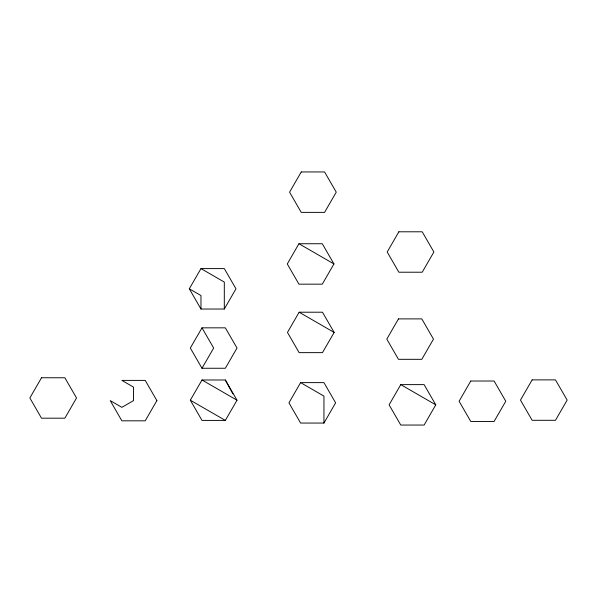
<?xml version="1.0" encoding="UTF-8"?>
<svg xmlns="http://www.w3.org/2000/svg" width="597" height="597" viewBox="0 0 597 597"><rect width="100%" height="100%" fill="white"/><g stroke="black" fill="none" stroke-linecap="round" stroke-linejoin="round"><path stroke-width="0.9" d="M189.301 288.814L200.973 268.598L224.308 268.598L235.979 288.814L224.308 309.03L200.973 309.03L189.301 288.814L200.973 295.552L200.973 309.03M201.995 327.835L190.324 348.051L201.995 368.259L225.338 368.259L237.009 348.051L225.338 327.835L201.995 327.835L213.666 348.051L201.995 368.259M190.324 400.206L201.995 379.99L225.338 379.99L237.009 400.206L225.338 420.415L201.995 420.415L190.324 400.206L225.338 420.415M298.94 243.74L287.276 263.949L298.94 284.165L322.283 284.165L333.954 263.949L322.283 243.74L298.94 243.74L333.954 263.949M299.134 312.209L287.463 332.425L299.134 352.64L322.477 352.64L334.148 332.425L322.477 312.209L299.134 312.209L334.148 332.425M300.604 382.625L288.941 402.841L300.604 423.057L323.947 423.057L335.618 402.841L323.947 382.625L300.604 382.625L323.947 396.102L323.947 423.057M400.774 384.625L389.102 404.841L400.774 425.049L424.109 425.049L435.78 404.841L424.109 384.625L400.774 384.625L435.78 404.841M200.973 268.598L224.308 282.075L224.308 309.03M201.995 379.99L237.009 400.206M225.338 379.99L232.875 393.886M41.521 377.759L29.85 397.975L41.521 418.191L64.857 418.191L76.528 397.975L64.857 377.759L41.521 377.759M156.884 400.602L145.213 420.818L121.87 420.818L110.206 400.602L121.87 407.341L133.541 400.602L133.541 387.132L121.87 380.393L145.213 380.393L156.884 400.602M301.246 171.951L289.575 192.159L301.246 212.375L324.581 212.375L336.253 192.159L324.581 171.951L301.246 171.951M398.863 231.793L387.199 252.001L398.863 272.217L422.206 272.217L433.877 252.001L422.206 231.793L398.863 231.793M398.468 318.895L386.796 339.111L398.468 359.319L421.803 359.319L433.474 339.111L421.803 318.895L398.468 318.895M470.764 381.02L459.093 401.236L470.764 421.445L494.1 421.445L505.771 401.236L494.1 381.02L470.764 381.02M532.143 379.879L520.472 400.094L532.143 420.303L555.479 420.303L567.15 400.094L555.479 379.879L532.143 379.879"/></g></svg>
